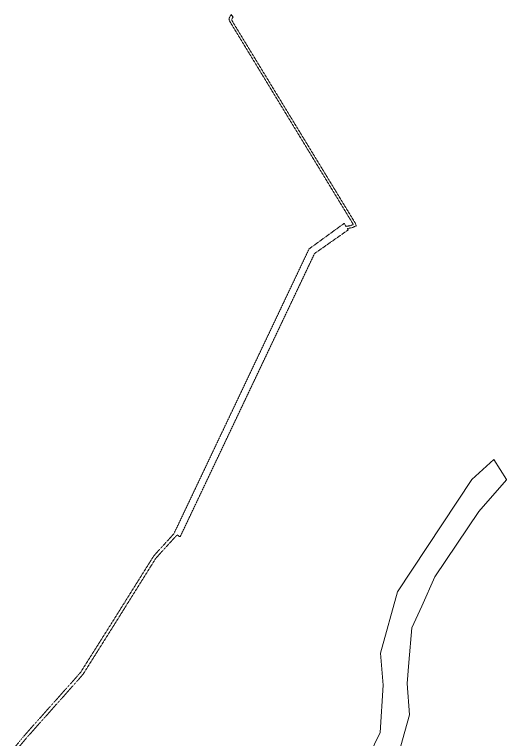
# Model space of a CAD drawing. Extents: x 294483 to 298733, y 6233899 to 6239242.
# Drawn here: x 297790 to 298631, y 6238001 to 6239242 of the extents above; entities that cross this region are included whole.
import ezdxf

# ---------------------------------------------------------------- set-up
doc = ezdxf.new("R2010")
doc.units = 0
doc.linetypes.add('DASHED', pattern=[0.75, 0.5, -0.25])
doc.layers.add('Cadastre Easements_SP_EXT', color=9, linetype='Continuous', lineweight=5)
doc.layers.add('Cadastre Land Parcels_SP_EXT', color=9, linetype='Continuous', lineweight=5)

msp = doc.modelspace()

# ---------------------------------------------------------------- linework, layer by layer
at = {"layer": 'Cadastre Easements_SP_EXT', "linetype": 'DASHED'}
msp.add_lwpolyline([(297794.1418, 6237983.5721), (297809.59775, 6238002.278), (297901.19953, 6238105.22926), (297907.30989, 6238112.36278), (297960.75457, 6238197.34218), (297982.92465, 6238232.85915), (298022.47365, 6238296.09024), (298031.66451, 6238310.78618), (298052.15444, 6238333.50593), (298053.41196, 6238334.8775), (298068.2477, 6238350.97768), (298073.25484, 6238347.52778), (298303.17596, 6238832.58793), (298360.82255, 6238873.1603), (298359.42329, 6238875.36653), (298368.45012, 6238877.35289), (298369.68535, 6238877.9532), (298374.51655, 6238879.7738), (298374.51655, 6238879.7738), (298373.30426, 6238883.90342), (298162.92067, 6239229.79614), (298161.57291, 6239232.91927), (298162.34223, 6239234.93095), (298163.8406, 6239237.22072), (298161.0252, 6239241.86516), (298158.08861, 6239237.37653), (298156.73998, 6239233.85067), (298158.75188, 6239229.19389), (298368.49599, 6238884.10446), (298369.07228, 6238882.14839), (298367.46245, 6238881.54224), (298365.6728, 6238880.67252), (298357.08916, 6238879.04452), (298353.78187, 6238884.25854), (298293.79423, 6238840.49249), (298070.28601, 6238368.9714), (298062.33643, 6238352.55851), (298050.24209, 6238339.36332), (298048.94388, 6238337.94718), (298028.11918, 6238314.84526), (298022.44097, 6238305.77623), (297978.82035, 6238236.09568), (297956.88896, 6238200.99247), (297903.37654, 6238116.08838), (297897.80373, 6238109.58373), (297806.21602, 6238006.70648), (297790.10977, 6237987.06853)], dxfattribs=at)
at = {"layer": 'Cadastre Land Parcels_SP_EXT', "linetype": 'Continuous'}
msp.add_lwpolyline([(298443.08783, 6237961.38915), (298465.82526, 6238042.8191), (298461.35819, 6238096.41297), (298464.50919, 6238132.42592), (298469.69043, 6238191.62909), (298486.49333, 6238228.95713), (298509.18465, 6238279.36546), (298584.43768, 6238391.06603), (298631.47701, 6238445.37673), (298631.27111, 6238445.7085), (298610.10555, 6238479.88519), (298572.45748, 6238445.8478), (298445.24385, 6238253.65078), (298415.83863, 6238148.25751), (298420.83834, 6238094.02349), (298415.58573, 6238012.93688), (298385.64212, 6237951.43883)], dxfattribs=at)

doc.saveas('drawing.dxf')
